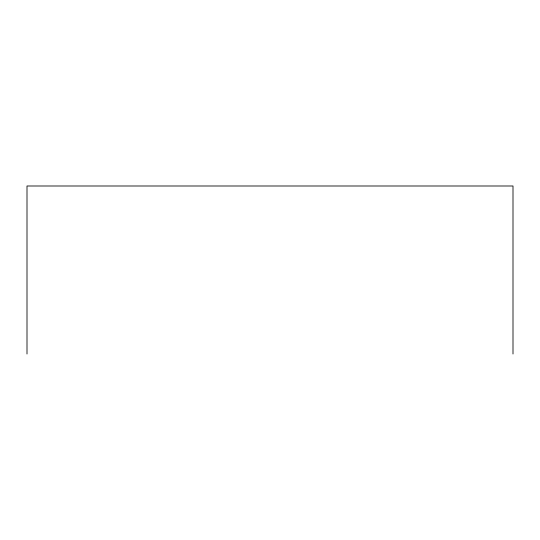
<?xml version="1.0" encoding="UTF-8"?>
<svg xmlns="http://www.w3.org/2000/svg" width="540" height="540" viewBox="0 0 540 540"><rect width="100%" height="100%" fill="white"/><g stroke="black" fill="none" stroke-linecap="round" stroke-linejoin="round"><path stroke-width="0.81" d="M513 354.004L513 185.996L27 185.996L27 354.004"/></g></svg>
